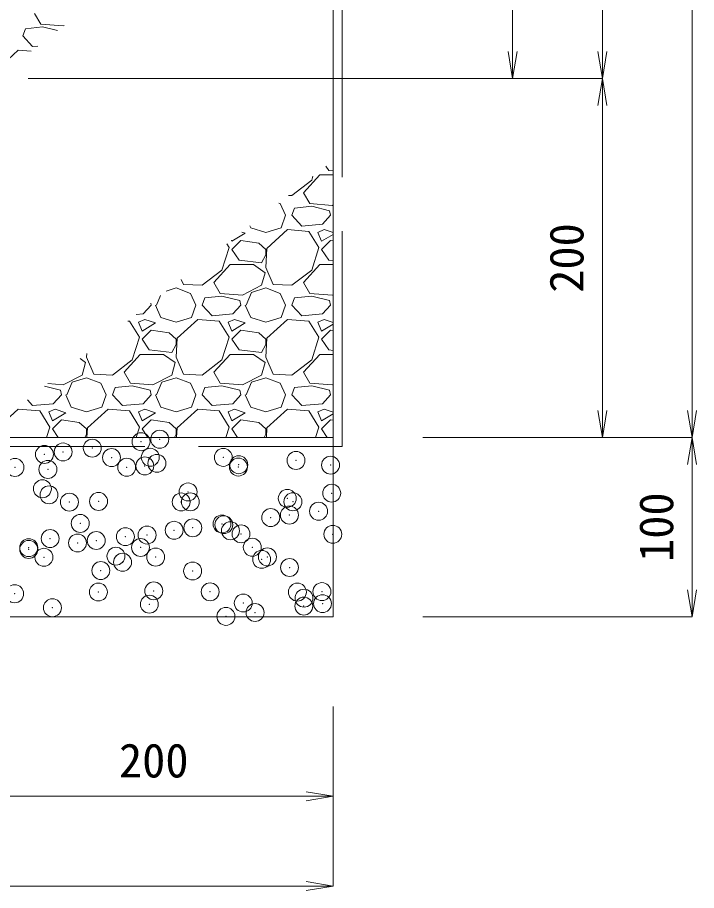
# Model space of a CAD drawing. Units: millimetres at full size, sheet at 1:20. Extents: x 0 to 23340, y -4498 to 8520.
# Drawn here: x 5201.5 to 5580, y 3403.7 to 3890.2 of the extents above; entities that cross this region are included whole.
import ezdxf
from ezdxf.enums import TextEntityAlignment as Align

# ---------------------------------------------------------------- set-up
doc = ezdxf.new("R2010")
doc.units = ezdxf.units.MM
doc.header["$LTSCALE"] = 20
doc.header["$PDMODE"] = 32
doc.header["$PDSIZE"] = 10
doc.linetypes.add('DASHED', pattern=[7.5, 6, -1.5])
for name, color, linetype, lineweight in [('KIJUN', 5, 'Continuous', 5), ('SUNPO', 3, 'Continuous', 13), ('TITLE', 7, 'Continuous', 13), ('ﾊｯﾁﾝｸﾞ', 7, 'Continuous', 5)]:
    doc.layers.add(name, color=color, linetype=linetype, lineweight=lineweight)
doc.styles.add('ＭＳ ゴシック', font='')
doc.styles.get('ＭＳ ゴシック').set_extended_font_data('MS Gothic')

# ---------------------------------------------------------------- blocks, each defined once
blk = doc.blocks.new('open_arrow')
at = {"color": 0, "linetype": 'Continuous', "lineweight": -2}
blk.add_lwpolyline([(7.5, 1.25), (0, 0), (7.5, -1.25)], dxfattribs=at)

msp = doc.modelspace()

# ---------------------------------------------------------------- linework, layer by layer
at = {"layer": 'KIJUN', "color": 7, "linetype": 'DASHED', "lineweight": 13}
msp.add_lwpolyline([(4757.48, 4561.2), (4552.48, 4561.2), (4552.48, 3651.2), (5382.48, 3651.2), (5382.48, 4561.2), (5177.48, 4561.2)], dxfattribs=at)
at = {"layer": 'KIJUN', "color": 7, "lineweight": 13}
for points in [[(5177.48, 4556.2), (5177.48, 3876.2), (5157.48, 3856.2), (4777.48, 3856.2), (4757.48, 3876.2), (4757.48, 4556.2), (4557.48, 4556.2), (4557.48, 3656.2), (5377.48, 3656.2), (5377.48, 4556.2)], [(5377.48, 3656.2), (4557.48, 3656.2), (4557.48, 3556.2), (5377.48, 3556.2)]]:
    msp.add_lwpolyline(points, close=True, dxfattribs=at)
at = {"layer": 'SUNPO'}
for p, q in [((5527.48, 3856.2), (5527.48, 4736.2)), ((5577.48, 3656.2), (5577.48, 4736.2)), ((5477.48, 4556.2), (5477.48, 3856.2)), ((5207.48, 3856.2), (5477.48, 3856.2)), ((5207.48, 3856.2), (5527.48, 3856.2)), ((5207.48, 3856.2), (5527.48, 3856.2)), ((5527.48, 3856.2), (5527.48, 3656.2)), ((5427.48, 3656.2), (5527.48, 3656.2)), ((5427.48, 3656.2), (5577.48, 3656.2)), ((5427.48, 3656.2), (5577.48, 3656.2)), ((5577.48, 3556.2), (5577.48, 3656.2)), ((5427.48, 3556.2), (5577.48, 3556.2)), ((5377.48, 3506.2), (5377.48, 3456.2)), ((5377.48, 3506.2), (5377.48, 3406.2)), ((5177.48, 3456.2), (5377.48, 3456.2)), ((4557.48, 3406.2), (5377.48, 3406.2))]:
    msp.add_line(p, q, dxfattribs=at)
at = {"layer": 'TITLE'}
for p in [(5280.82, 3655.2), (5243.24, 3650.25), (5270.41, 3653.83), (5216.57, 3646.74), (5226.98, 3648.11), (5253.96, 3644.97), (5275.55, 3645.15), (5316.25, 3645.09), (5200.11, 3639.49), (5262.4, 3639.6), (5272.51, 3640.34), (5279.23, 3641.77), (5324.68, 3639.71), (5324.86, 3641.01), (5356.76, 3643.38), (5376.02, 3640.76), (5218.49, 3638.39), (5215.42, 3627.59), (5296.63, 3625.82), (5376.66, 3625.14), (5219.11, 3624.21), (5230.48, 3620.15), (5246.72, 3620.55), (5292.76, 3620.26), (5297.88, 3620.31), (5351.9, 3622.25), (5355.04, 3620.37), (5369.35, 3615.07), (5342.68, 3611.56), (5353.09, 3612.93), (5236.51, 3608.27), (5299.26, 3605.84), (5315.52, 3607.98), (5316.54, 3607.58), (5261.68, 3600.9), (5273.77, 3601.8), (5288.85, 3604.47), (5320.23, 3604.2), (5326.12, 3602.47), (5377.28, 3602.22), (5219.75, 3599.86), (5235.01, 3597.39), (5245.42, 3598.76), (5207.83, 3594.78), (5207.84, 3593.81), (5270.12, 3594.89), (5332.4, 3595.01), (5216.27, 3589.41), (5256.42, 3590.03), (5260.1, 3586.65), (5278.55, 3589.52), (5337.63, 3588.26), (5340.83, 3589.63), (5247.98, 3582.02), (5299.14, 3581.77), (5353.16, 3583.72), (5199.98, 3569.1), (5246.63, 3570.06), (5277.5, 3570.71), (5308.91, 3570.18), (5357.53, 3570.02), (5361.22, 3566.64), (5371.19, 3570.29), (5275.03, 3563.27), (5327.38, 3563.93), (5361.12, 3562.2), (5371.53, 3563.58), (5221.01, 3561.32), (5333.96, 3558.63), (5317.7, 3556.49)]:
    msp.add_point(p, dxfattribs=at)
at = {"layer": 'ﾊｯﾁﾝｸﾞ'}
for p, q in [((5214.5, 3886.5), (5211, 3892.5)), ((5204.5, 3880), (5206, 3884)), ((5215.5, 3885), (5206, 3884)), ((5227, 3885.5), (5214.5, 3886.5)), ((5223.88, 3882.91), (5215.5, 3885)), ((5227.58, 3885.81), (5227, 3885.5)), ((5210, 3874), (5204.5, 3880)), ((5212.81, 3874.24), (5210, 3874)), ((5202, 3872), (5190.5, 3861.5)), ((5209.18, 3871.4), (5202, 3872)), ((5373.42, 3807.37), (5375, 3805)), ((5375, 3805), (5377.48, 3804.7)), ((5361, 3792.5), (5370, 3802.5)), ((5365.5, 3799.5), (5366.21, 3801.73)), ((5370, 3802.5), (5377.48, 3802.5)), ((5354.5, 3791), (5365.5, 3799.5)), ((5352.61, 3791.09), (5354.5, 3791)), ((5364.5, 3786.5), (5361, 3792.5)), ((5347.15, 3786.82), (5348, 3786.5)), ((5348, 3786.5), (5351, 3780)), ((5377, 3785.5), (5364.5, 3786.5)), ((5377.48, 3785.75), (5377, 3785.5)), ((5354.5, 3780), (5356, 3784)), ((5365.5, 3785), (5356, 3784)), ((5375.5, 3782.5), (5365.5, 3785)), ((5376, 3780), (5375.5, 3782.5)), ((5348.5, 3773), (5351, 3780)), ((5360, 3774), (5354.5, 3780)), ((5376, 3780), (5371.5, 3775)), ((5331, 3774.18), (5331.5, 3773)), ((5331.5, 3773), (5340, 3770.5)), ((5340, 3770.5), (5348.5, 3773)), ((5352, 3772), (5340.5, 3761.5)), ((5364, 3771), (5352, 3772)), ((5371.5, 3775), (5360, 3774)), ((5369.5, 3762), (5364, 3771)), ((5372.5, 3772), (5369, 3770.5)), ((5377.48, 3770.34), (5372.5, 3772)), ((5320.74, 3766.15), (5321, 3765.5)), ((5321, 3765.5), (5328.5, 3770)), ((5326, 3766), (5321, 3761)), ((5336, 3764.5), (5326, 3766)), ((5328.5, 3770), (5326.51, 3770.66)), ((5369, 3770.5), (5371, 3765.5)), ((5371, 3765.5), (5377.48, 3769.39)), ((5376, 3766), (5371, 3761)), ((5377.48, 3765.78), (5376, 3766)), ((5315.5, 3749.5), (5319.5, 3762)), ((5319.5, 3762), (5318.18, 3764.15)), ((5340, 3761), (5336, 3764.5)), ((5340.5, 3761.5), (5340, 3751)), ((5365.5, 3749.5), (5369.5, 3762)), ((5321, 3761), (5325, 3755)), ((5337.5, 3753.5), (5340, 3758)), ((5340, 3758), (5340, 3761)), ((5371, 3761), (5375, 3755)), ((5311, 3742.5), (5320, 3752.5)), ((5320, 3752.5), (5333, 3752.5)), ((5325, 3755), (5337.5, 3753.5)), ((5333, 3752.5), (5339.5, 3748)), ((5361, 3742.5), (5370, 3752.5)), ((5370, 3752.5), (5377.48, 3752.5)), ((5375, 3755), (5377.48, 3754.7)), ((5304.5, 3741), (5315.5, 3749.5)), ((5339.5, 3748), (5337.5, 3741)), ((5340, 3751), (5344, 3741.5)), ((5354.5, 3741), (5365.5, 3749.5)), ((5292.82, 3744.31), (5294, 3741.5)), ((5314.5, 3736.5), (5311, 3742.5)), ((5364.5, 3736.5), (5361, 3742.5)), ((5284.47, 3737.77), (5290, 3739.5)), ((5290, 3739.5), (5298, 3736.5)), ((5294, 3741.5), (5304.5, 3741)), ((5337.5, 3741), (5327, 3735.5)), ((5329, 3730), (5332, 3737)), ((5332, 3737), (5340, 3739.5)), ((5340, 3739.5), (5348, 3736.5)), ((5344, 3741.5), (5354.5, 3741)), ((5279, 3730), (5281.25, 3735.26)), ((5298, 3736.5), (5301, 3730)), ((5304.5, 3730), (5306, 3734)), ((5315.5, 3735), (5306, 3734)), ((5327, 3735.5), (5314.5, 3736.5)), ((5325.5, 3732.5), (5315.5, 3735)), ((5326, 3730), (5325.5, 3732.5)), ((5348, 3736.5), (5351, 3730)), ((5354.5, 3730), (5356, 3734)), ((5365.5, 3735), (5356, 3734)), ((5377, 3735.5), (5364.5, 3736.5)), ((5375.5, 3732.5), (5365.5, 3735)), ((5376, 3730), (5375.5, 3732.5)), ((5377.48, 3735.75), (5377, 3735.5)), ((5276, 3730), (5271.5, 3725)), ((5276, 3730), (5275.8, 3730.99)), ((5278.5, 3730), (5281.5, 3723)), ((5298.5, 3723), (5301, 3730)), ((5310, 3724), (5304.5, 3730)), ((5326, 3730), (5321.5, 3725)), ((5328.5, 3730), (5331.5, 3723)), ((5348.5, 3723), (5351, 3730)), ((5360, 3724), (5354.5, 3730)), ((5376, 3730), (5371.5, 3725)), ((5271.5, 3725), (5267.72, 3724.67)), ((5281.5, 3723), (5290, 3720.5)), ((5290, 3720.5), (5298.5, 3723)), ((5321.5, 3725), (5310, 3724)), ((5331.5, 3723), (5340, 3720.5)), ((5340, 3720.5), (5348.5, 3723)), ((5371.5, 3725), (5360, 3724)), ((5264, 3721), (5263.12, 3721.07)), ((5269.5, 3712), (5264, 3721)), ((5272.5, 3722), (5269, 3720.5)), ((5269, 3720.5), (5271, 3715.5)), ((5271, 3715.5), (5278.5, 3720)), ((5278.5, 3720), (5272.5, 3722)), ((5302, 3722), (5290.5, 3711.5)), ((5314, 3721), (5302, 3722)), ((5319.5, 3712), (5314, 3721)), ((5322.5, 3722), (5319, 3720.5)), ((5319, 3720.5), (5321, 3715.5)), ((5321, 3715.5), (5328.5, 3720)), ((5328.5, 3720), (5322.5, 3722)), ((5352, 3722), (5340.5, 3711.5)), ((5364, 3721), (5352, 3722)), ((5369.5, 3712), (5364, 3721)), ((5372.5, 3722), (5369, 3720.5)), ((5369, 3720.5), (5371, 3715.5)), ((5371, 3715.5), (5377.48, 3719.39)), ((5377.48, 3720.34), (5372.5, 3722)), ((5276, 3716), (5271, 3711)), ((5286, 3714.5), (5276, 3716)), ((5290, 3711), (5286, 3714.5)), ((5326, 3716), (5321, 3711)), ((5336, 3714.5), (5326, 3716)), ((5340, 3711), (5336, 3714.5)), ((5376, 3716), (5371, 3711)), ((5377.48, 3715.78), (5376, 3716)), ((5265.5, 3699.5), (5269.5, 3712)), ((5271, 3711), (5275, 3705)), ((5287.5, 3703.5), (5290, 3708)), ((5290.5, 3711.5), (5290, 3701)), ((5290, 3708), (5290, 3711)), ((5315.5, 3699.5), (5319.5, 3712)), ((5321, 3711), (5325, 3705)), ((5337.5, 3703.5), (5340, 3708)), ((5340.5, 3711.5), (5340, 3701)), ((5340, 3708), (5340, 3711)), ((5365.5, 3699.5), (5369.5, 3712)), ((5371, 3711), (5375, 3705)), ((5240.1, 3703.06), (5240, 3701)), ((5275, 3705), (5287.5, 3703.5)), ((5325, 3705), (5337.5, 3703.5)), ((5375, 3705), (5377.48, 3704.7)), ((5236.39, 3700.15), (5239.5, 3698)), ((5239.5, 3698), (5237.5, 3691)), ((5240, 3701), (5244, 3691.5)), ((5254.5, 3691), (5265.5, 3699.5)), ((5261, 3692.5), (5270, 3702.5)), ((5270, 3702.5), (5283, 3702.5)), ((5283, 3702.5), (5289.5, 3698)), ((5289.5, 3698), (5287.5, 3691)), ((5290, 3701), (5294, 3691.5)), ((5304.5, 3691), (5315.5, 3699.5)), ((5311, 3692.5), (5320, 3702.5)), ((5320, 3702.5), (5333, 3702.5)), ((5333, 3702.5), (5339.5, 3698)), ((5339.5, 3698), (5337.5, 3691)), ((5340, 3701), (5344, 3691.5)), ((5354.5, 3691), (5365.5, 3699.5)), ((5361, 3692.5), (5370, 3702.5)), ((5370, 3702.5), (5377.48, 3702.5)), ((5237.5, 3691), (5227, 3685.5)), ((5232, 3687), (5240, 3689.5)), ((5240, 3689.5), (5248, 3686.5)), ((5244, 3691.5), (5254.5, 3691)), ((5264.5, 3686.5), (5261, 3692.5)), ((5287.5, 3691), (5277, 3685.5)), ((5282, 3687), (5290, 3689.5)), ((5290, 3689.5), (5298, 3686.5)), ((5294, 3691.5), (5304.5, 3691)), ((5314.5, 3686.5), (5311, 3692.5)), ((5337.5, 3691), (5327, 3685.5)), ((5332, 3687), (5340, 3689.5)), ((5340, 3689.5), (5348, 3686.5)), ((5344, 3691.5), (5354.5, 3691)), ((5364.5, 3686.5), (5361, 3692.5)), ((5225.5, 3682.5), (5216.65, 3684.71)), ((5227, 3685.5), (5218.53, 3686.18)), ((5229, 3680), (5232, 3687)), ((5248, 3686.5), (5251, 3680)), ((5254.5, 3680), (5256, 3684)), ((5265.5, 3685), (5256, 3684)), ((5277, 3685.5), (5264.5, 3686.5)), ((5275.5, 3682.5), (5265.5, 3685)), ((5279, 3680), (5282, 3687)), ((5298, 3686.5), (5301, 3680)), ((5304.5, 3680), (5306, 3684)), ((5315.5, 3685), (5306, 3684)), ((5327, 3685.5), (5314.5, 3686.5)), ((5325.5, 3682.5), (5315.5, 3685)), ((5329, 3680), (5332, 3687)), ((5348, 3686.5), (5351, 3680)), ((5354.5, 3680), (5356, 3684)), ((5365.5, 3685), (5356, 3684)), ((5377, 3685.5), (5364.5, 3686.5)), ((5375.5, 3682.5), (5365.5, 3685)), ((5377.48, 3685.75), (5377, 3685.5)), ((5226, 3680), (5221.5, 3675)), ((5226, 3680), (5225.5, 3682.5)), ((5228.5, 3680), (5231.5, 3673)), ((5248.5, 3673), (5251, 3680)), ((5260, 3674), (5254.5, 3680)), ((5276, 3680), (5271.5, 3675)), ((5276, 3680), (5275.5, 3682.5)), ((5278.5, 3680), (5281.5, 3673)), ((5298.5, 3673), (5301, 3680)), ((5310, 3674), (5304.5, 3680)), ((5326, 3680), (5321.5, 3675)), ((5326, 3680), (5325.5, 3682.5)), ((5328.5, 3680), (5331.5, 3673)), ((5348.5, 3673), (5351, 3680)), ((5360, 3674), (5354.5, 3680)), ((5376, 3680), (5371.5, 3675)), ((5376, 3680), (5375.5, 3682.5)), ((5210, 3674), (5207.06, 3677.21)), ((5221.5, 3675), (5210, 3674)), ((5271.5, 3675), (5260, 3674)), ((5321.5, 3675), (5310, 3674)), ((5371.5, 3675), (5360, 3674)), ((5202, 3672), (5190.5, 3661.5)), ((5214, 3671), (5202, 3672)), ((5219.5, 3662), (5214, 3671)), ((5222.5, 3672), (5219, 3670.5)), ((5219, 3670.5), (5221, 3665.5)), ((5221, 3665.5), (5228.5, 3670)), ((5228.5, 3670), (5222.5, 3672)), ((5231.5, 3673), (5240, 3670.5)), ((5240, 3670.5), (5248.5, 3673)), ((5252, 3672), (5240.5, 3661.5)), ((5264, 3671), (5252, 3672)), ((5269.5, 3662), (5264, 3671)), ((5272.5, 3672), (5269, 3670.5)), ((5269, 3670.5), (5271, 3665.5)), ((5271, 3665.5), (5278.5, 3670)), ((5278.5, 3670), (5272.5, 3672)), ((5281.5, 3673), (5290, 3670.5)), ((5290, 3670.5), (5298.5, 3673)), ((5302, 3672), (5290.5, 3661.5)), ((5314, 3671), (5302, 3672)), ((5319.5, 3662), (5314, 3671)), ((5322.5, 3672), (5319, 3670.5)), ((5319, 3670.5), (5321, 3665.5)), ((5321, 3665.5), (5328.5, 3670)), ((5328.5, 3670), (5322.5, 3672)), ((5331.5, 3673), (5340, 3670.5)), ((5340, 3670.5), (5348.5, 3673)), ((5352, 3672), (5340.5, 3661.5)), ((5364, 3671), (5352, 3672)), ((5369.5, 3662), (5364, 3671)), ((5372.5, 3672), (5369, 3670.5)), ((5369, 3670.5), (5371, 3665.5)), ((5371, 3665.5), (5377.48, 3669.39)), ((5377.48, 3670.34), (5372.5, 3672)), ((5226, 3666), (5221, 3661)), ((5236, 3664.5), (5226, 3666)), ((5240, 3661), (5236, 3664.5)), ((5276, 3666), (5271, 3661)), ((5286, 3664.5), (5276, 3666)), ((5290, 3661), (5286, 3664.5)), ((5326, 3666), (5321, 3661)), ((5336, 3664.5), (5326, 3666)), ((5340, 3661), (5336, 3664.5)), ((5376, 3666), (5371, 3661)), ((5377.48, 3665.78), (5376, 3666)), ((5217.64, 3656.2), (5219.5, 3662)), ((5221, 3661), (5224.2, 3656.2)), ((5240, 3658), (5240, 3661)), ((5240.5, 3661.5), (5240.25, 3656.2)), ((5267.64, 3656.2), (5269.5, 3662)), ((5271, 3661), (5274.2, 3656.2)), ((5290, 3658), (5290, 3661)), ((5290.5, 3661.5), (5290.25, 3656.2)), ((5317.64, 3656.2), (5319.5, 3662)), ((5321, 3661), (5324.2, 3656.2)), ((5340, 3658), (5340, 3661)), ((5340.5, 3661.5), (5340.25, 3656.2)), ((5367.64, 3656.2), (5369.5, 3662)), ((5371, 3661), (5374.2, 3656.2)), ((5239, 3656.2), (5240, 3658)), ((5289, 3656.2), (5290, 3658)), ((5339, 3656.2), (5340, 3658))]:
    msp.add_line(p, q, dxfattribs=at)

# ---------------------------------------------------------------- block references
at = {"layer": 'SUNPO', "xscale": 2, "yscale": 2}
for p, rotation in [((5477.48, 3856.2), 90), ((5527.48, 3856.2), 90), ((5527.48, 3856.2), 270), ((5527.48, 3656.2), 90), ((5577.48, 3656.2), 90), ((5577.48, 3656.2), 270), ((5577.48, 3556.2), 90), ((5377.48, 3456.2), 180), ((5377.48, 3406.2), 180)]:
    msp.add_blockref('open_arrow', p, dxfattribs=dict(at, rotation=rotation))

# ---------------------------------------------------------------- texts
at = {"layer": 'SUNPO', "style": 'ＭＳ ゴシック'}
for s, p in [('200', (5507.48, 3756.2)), ('100', (5557.48, 3606.2))]:
    msp.add_text(s, height=18.99, rotation=90, dxfattribs=at).set_placement(p, align=Align.MIDDLE_CENTER)
msp.add_text('200', height=18.99, dxfattribs=at).set_placement((5277.48, 3476.2), align=Align.MIDDLE_CENTER)

doc.saveas('drawing.dxf')
